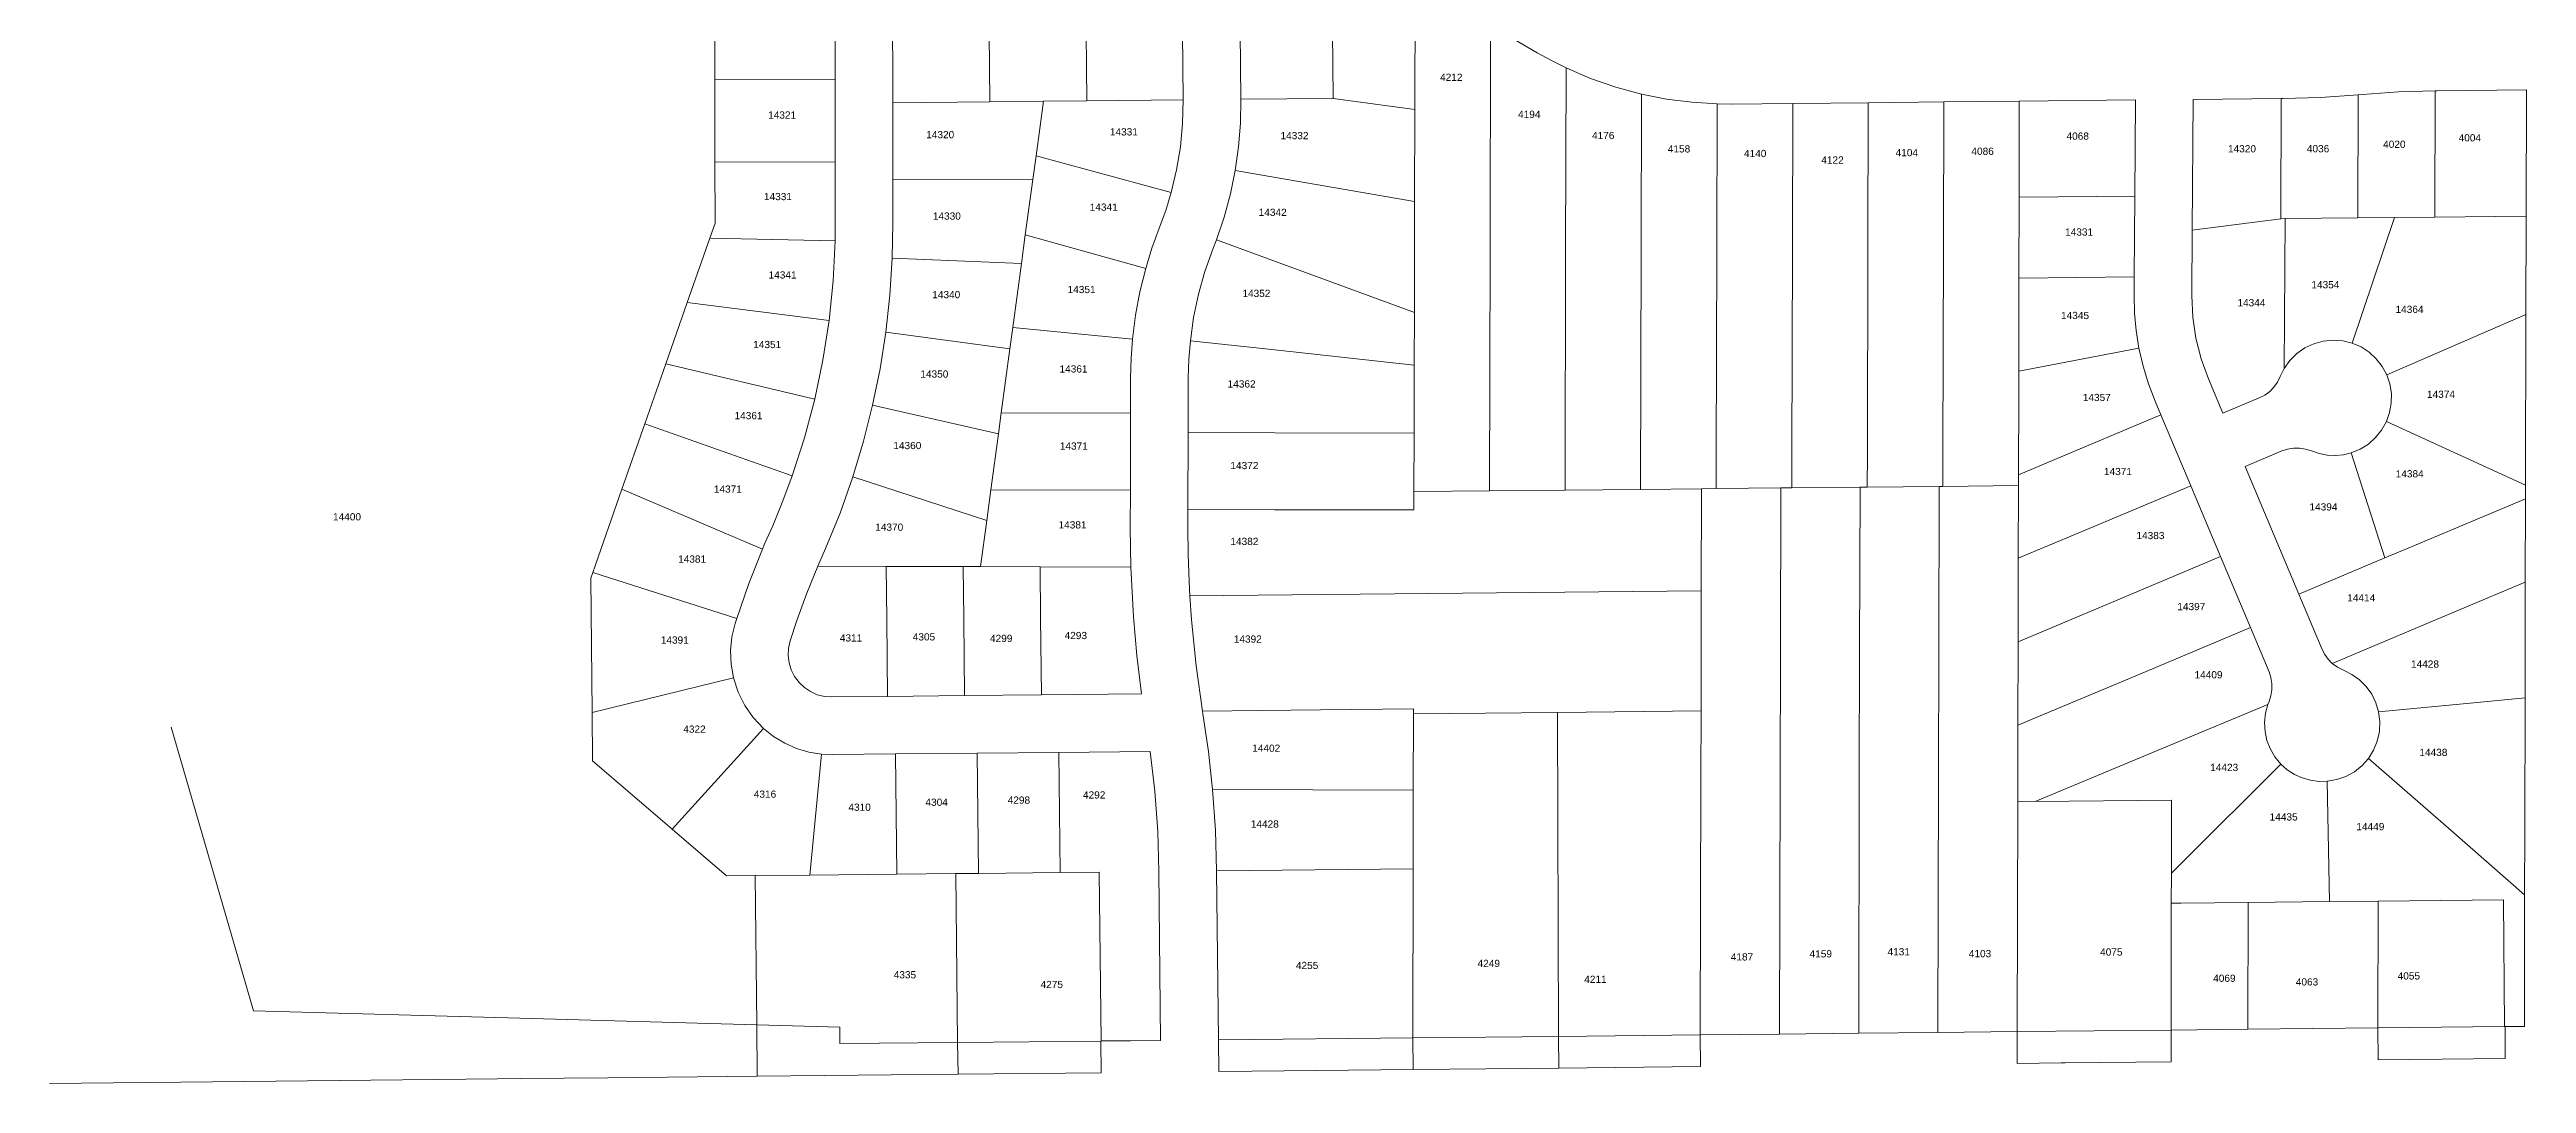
# Model space of a CAD drawing. Header units: feet. Extents: x 865220 to 5696323, y -2240498 to 1923703.
# Drawn here: x 2843858 to 2846434, y 963197 to 964273 of the extents above; entities that cross this region are included whole.
import ezdxf
from ezdxf.enums import TextEntityAlignment as Align

# ---------------------------------------------------------------- set-up
doc = ezdxf.new("R2010")
doc.units = ezdxf.units.FT
doc.header["$LTSCALE"] = 0.015
doc.header["$MEASUREMENT"] = 0
doc.layers.add('Dakota County Addresses', color=7, linetype='Continuous')
doc.layers.add('Dakota County Parcels', color=7, linetype='Continuous')
doc.styles.add('Dimensions 100', font='arial.ttf')

# ---------------------------------------------------------------- blocks, each defined once
blk = doc.blocks.new('ACMAP_ANN_TEMPLATE_Dakota County Addresses')
at = {"layer": 'Dakota County Addresses', "style": 'Dimensions 100'}
blk.add_attdef('DakotaCountyAddress', text='', height=50, dxfattribs=at).set_placement((0, 0), align=Align.CENTER)

msp = doc.modelspace()

# ---------------------------------------------------------------- linework, layer by layer
at = {"layer": 'Dakota County Parcels', "lineweight": 5}
for p, q in [((2844550.3, 964241.4), (2844550.1, 964340.4)), ((2844675.3, 964241.6), (2844675.1, 964341.6)), ((2844735.3, 964217.2), (2844735.1, 964342.2)), ((2844835.1, 964343.2), (2844836.3, 964218.2)), ((2844936, 964344.2), (2844937.2, 964219.2)), ((2845037.2, 964220.2), (2845036, 964345.2)), ((2845097.2, 964220.8), (2845096, 964345.8)), ((2845193.2, 964221.8), (2845191.9, 964346.8)), ((2845278.4, 964335.2), (2845278.2, 964210.2)), ((2845356.9, 964297.4), (2845405.3, 964269.2)), ((2844550.3, 964241.4), (2844675.3, 964241.6)), ((2844550.4, 964155.5), (2844550.3, 964241.4)), ((2844675.4, 964155.7), (2844675.3, 964241.6)), ((2846259, 964225.4), (2846258.7, 964097.4)), ((2846259, 964225.4), (2846263.4, 964225.8)), ((2846338.9, 964229.6), (2846338.6, 964098.2)), ((2846338.9, 964229.6), (2846341.1, 964229.7)), ((2846341.1, 964229.7), (2846434, 964230.6)), ((2846433.7, 964099.2), (2846434, 964230.6)), ((2844735.3, 964217.2), (2844836.3, 964218.2)), ((2844735.4, 964137.2), (2844735.3, 964217.2)), ((2844891.9, 964218.8), (2844884.3, 964162.1)), ((2844937.2, 964219.2), (2845037.2, 964220.2)), ((2845097.2, 964220.8), (2845193.2, 964221.8)), ((2845193.2, 964221.8), (2845278.2, 964210.2)), ((2845278.2, 964210.2), (2845277.9, 964114.4)), ((2845592.4, 964216.1), (2845607.1, 964215.9)), ((2845607.1, 964215.9), (2845671, 964216.6)), ((2845671, 964216.6), (2845749.6, 964217.3)), ((2845749.6, 964217.3), (2845828.1, 964218.1)), ((2845828.1, 964218.1), (2845906.6, 964218.9)), ((2845906.4, 964118.9), (2845906.6, 964218.9)), ((2845906.6, 964218.9), (2846027.3, 964220.1)), ((2846026.7, 964120.1), (2846027.3, 964220.1)), ((2846086.5, 964084.7), (2846087.3, 964220.7)), ((2846087.3, 964220.7), (2846179, 964221.6)), ((2846179, 964221.6), (2846178.7, 964096.6)), ((2846179, 964221.6), (2846180.9, 964221.6)), ((2844550.4, 964155.5), (2844675.4, 964155.7)), ((2844550.5, 964092.1), (2844550.4, 964155.5)), ((2844675.5, 964092.3), (2844675.4, 964155.7)), ((2844884.3, 964162.1), (2844880.9, 964137.5)), ((2844884.3, 964162.1), (2845024.7, 964123.7)), ((2845091.2, 964146.6), (2845277.9, 964114.4)), ((2844735.4, 964137.2), (2844880.9, 964137.5)), ((2844735.5, 964092.4), (2844735.4, 964137.2)), ((2844880.9, 964137.5), (2844873.1, 964079.7)), ((2845906.4, 964118.9), (2845906.2, 964034.9)), ((2845906.4, 964118.9), (2846026.7, 964120.1)), ((2846026.2, 964036.1), (2846026.7, 964120.1)), ((2846086.5, 964084.7), (2846178.7, 964096.6)), ((2846178.7, 964096.6), (2846183, 964096.7)), ((2846183, 964096.7), (2846182.1, 963940.9)), ((2846183, 964096.7), (2846258.7, 964097.4)), ((2846296.8, 964097.8), (2846252.8, 963967.1)), ((2846258.7, 964097.4), (2846296.8, 964097.8)), ((2846296.8, 964097.8), (2846338.6, 964098.2)), ((2846338.6, 964098.2), (2846433.7, 964099.2)), ((2846433.5, 963997), (2846433.7, 964099.2)), ((2844545, 964076.5), (2844521.6, 964009.6)), ((2844550.5, 964092.1), (2844545, 964076.5)), ((2844545, 964076.5), (2844675.3, 964073.6)), ((2844675.3, 964073.6), (2844675.5, 964092.3)), ((2844734.8, 964055.5), (2844735.5, 964092.4)), ((2844873.1, 964079.7), (2844869.1, 964049.9)), ((2844873.1, 964079.7), (2844998.3, 964044.8)), ((2845068.2, 964064.8), (2845072, 964074.7)), ((2846086, 964016.5), (2846086.5, 964084.7)), ((2844734.8, 964055.5), (2844869.1, 964049.9)), ((2844869.1, 964049.9), (2844860.1, 963983.5)), ((2845906.2, 964034.9), (2845906, 963937.9)), ((2845906.2, 964034.9), (2846026.2, 964036.1)), ((2846026.1, 964016.9), (2846026.2, 964036.1)), ((2844521.6, 964009.6), (2844499.3, 963945.7)), ((2844521.6, 964009.6), (2844669.1, 963990.7)), ((2845277.7, 963999.2), (2845277.5, 963944.3)), ((2846433.5, 963997), (2846288.7, 963934.2)), ((2846433.5, 963997), (2846433, 963819.6)), ((2844728, 963978.6), (2844857.1, 963961.3)), ((2844860.1, 963983.5), (2844857.1, 963961.3)), ((2844860.1, 963983.5), (2844984.5, 963971.4)), ((2844499.3, 963945.7), (2844477.4, 963883.2)), ((2844499.3, 963945.7), (2844654.2, 963908.9)), ((2844857.1, 963961.3), (2844848.1, 963894.6)), ((2845277.5, 963944.3), (2845277.4, 963873.6)), ((2845906, 963937.9), (2846031.1, 963962.1)), ((2846182.1, 963940.9), (2846177.9, 963932.4)), ((2844982.4, 963894.3), (2844982.5, 963931.2)), ((2845042.4, 963874.1), (2845042.5, 963931.1)), ((2845906, 963915.1), (2845905.8, 963830.2)), ((2845906, 963937.9), (2845906, 963915.1)), ((2846103.2, 963929.9), (2846118.2, 963894.3)), ((2844714.3, 963902.6), (2844845.2, 963872.7)), ((2844848.1, 963894.6), (2844845.2, 963872.7)), ((2844848.1, 963894.6), (2844982.4, 963894.3)), ((2844982.3, 963814.3), (2844982.4, 963894.3)), ((2845936.9, 963843.3), (2846053.9, 963892.5)), ((2846047.9, 963906.7), (2846053.9, 963892.5)), ((2846053.9, 963892.5), (2846084.9, 963818.8)), ((2846118.2, 963894.3), (2846156.2, 963910.3)), ((2844477.4, 963883.2), (2844453.6, 963815.2)), ((2844477.4, 963883.2), (2844630.8, 963829.2)), ((2844845.2, 963872.7), (2844837.3, 963814.7)), ((2845042.2, 963794.1), (2845042.4, 963874.1)), ((2845277.2, 963812.7), (2845277.4, 963873.6)), ((2846433, 963819.6), (2846288.3, 963885.5)), ((2845591.5, 963815.8), (2845591.6, 963850.8)), ((2845670.1, 963816.6), (2845670.2, 963851.6)), ((2845748.6, 963817.4), (2845748.7, 963852.4)), ((2845827.2, 963818.2), (2845827.3, 963853.2)), ((2845905.8, 963830.2), (2845936.9, 963843.3)), ((2846141.5, 963839), (2846179.5, 963855)), ((2846141.5, 963839), (2846197.4, 963706.1)), ((2846286.6, 963743.7), (2846251.8, 963853.1)), ((2844453.6, 963815.2), (2844423.3, 963728.7)), ((2844453.6, 963815.2), (2844599.9, 963753)), ((2844693.7, 963828.1), (2844833, 963782.7)), ((2844837.3, 963814.7), (2844833, 963782.7)), ((2844837.3, 963814.7), (2844982.3, 963814.3)), ((2844982.2, 963775.5), (2844982.3, 963814.3)), ((2845355.8, 963813.5), (2845277.2, 963812.7)), ((2845277.2, 963793.6), (2845277.2, 963812.7)), ((2845434.4, 963814.3), (2845355.8, 963813.5)), ((2845512.9, 963815), (2845434.4, 963814.3)), ((2845576.2, 963815.7), (2845512.9, 963815)), ((2845576, 963709.6), (2845576.2, 963815.7)), ((2845591.5, 963815.8), (2845576.2, 963815.7)), ((2845658.6, 963816.5), (2845591.5, 963815.8)), ((2845658.2, 963646.5), (2845658.6, 963816.5)), ((2845670.1, 963816.6), (2845658.6, 963816.5)), ((2845741, 963817.3), (2845670.1, 963816.6)), ((2845740.6, 963647.3), (2845741, 963817.3)), ((2845748.6, 963817.4), (2845741, 963817.3)), ((2845823.4, 963818.1), (2845748.6, 963817.4)), ((2845823, 963648.2), (2845823.4, 963818.1)), ((2845827.2, 963818.2), (2845823.4, 963818.1)), ((2845905.7, 963819), (2845827.2, 963818.2)), ((2845905.7, 963819), (2845905.6, 963743.4)), ((2845968.5, 963769.9), (2846084.9, 963818.8)), ((2846084.9, 963818.8), (2846115.9, 963745.1)), ((2846433, 963819.6), (2846433, 963805.3)), ((2845042.2, 963775.4), (2845042.2, 963794.1)), ((2846433, 963805.3), (2846432.8, 963718.4)), ((2844602.4, 963759), (2844610.4, 963777.3)), ((2844833, 963782.7), (2844826.5, 963734.7)), ((2844982.8, 963734.3), (2844982.2, 963775.5)), ((2845905.6, 963743.4), (2845968.5, 963769.9)), ((2844599.9, 963753), (2844602.4, 963759)), ((2844657.5, 963735.1), (2844665.4, 963753.4)), ((2844657.5, 963735.1), (2844728.4, 963734.9)), ((2844728.4, 963734.9), (2844808.4, 963734.7)), ((2844808.4, 963734.7), (2844826.5, 963734.7)), ((2844826.5, 963734.7), (2844888.4, 963734.6)), ((2844888.4, 963734.6), (2844982.8, 963734.3)), ((2844985.5, 963682.3), (2844982.8, 963734.3)), ((2845905.6, 963743.4), (2845905.4, 963656.5)), ((2846000.1, 963696.4), (2846115.9, 963745.1)), ((2846115.9, 963745.1), (2846146.9, 963671.3)), ((2846286.6, 963743.7), (2846197.4, 963706.1)), ((2844423.3, 963728.7), (2844421.2, 963722.8)), ((2844422.7, 963582.9), (2844421.2, 963722.8)), ((2844423.3, 963728.7), (2844573, 963680.6)), ((2845044.2, 963704.2), (2845043.4, 963719.2)), ((2845044.2, 963704.2), (2845576, 963709.6)), ((2845575.8, 963645.7), (2845576, 963709.6)), ((2846432.8, 963718.4), (2846432.5, 963598.3)), ((2845045.9, 963679.2), (2845044.2, 963704.2)), ((2845905.4, 963656.5), (2846000.1, 963696.4)), ((2846197.4, 963706.1), (2846221.6, 963648.6)), ((2844571.3, 963675.5), (2844573, 963680.6)), ((2844628.6, 963657.5), (2844635.5, 963678.7)), ((2846031.8, 963622.9), (2846146.9, 963671.3)), ((2846146.9, 963671.3), (2846166.3, 963625.3)), ((2845575.7, 963584.6), (2845575.8, 963645.7)), ((2845905.4, 963656.5), (2845905.2, 963569.7)), ((2846221.6, 963648.6), (2846221.6, 963648.5)), ((2844422.7, 963582.9), (2844569.6, 963619)), ((2845905.2, 963569.7), (2846031.8, 963622.9)), ((2846166.3, 963625.3), (2846166.3, 963625.3)), ((2844423.2, 963532.8), (2844422.7, 963582.9)), ((2844672, 963599.1), (2844729.8, 963599.7)), ((2844729.8, 963599.7), (2844809.8, 963600.5)), ((2844809.8, 963600.5), (2844889.8, 963601.3)), ((2844889.8, 963601.3), (2844994, 963602.4)), ((2845057.8, 963581.7), (2845057.4, 963584.3)), ((2845276.7, 963581.6), (2845276.5, 963502.3)), ((2845276.7, 963581.6), (2845276.7, 963586.6)), ((2845426.3, 963583.1), (2845276.7, 963581.6)), ((2845575.7, 963584.6), (2845426.3, 963583.1)), ((2845426.3, 963583.1), (2845427.6, 963246.1)), ((2846063.6, 963549), (2846165.1, 963591.4)), ((2846166.3, 963594.4), (2846165.1, 963591.4)), ((2846432.5, 963598.3), (2846432.2, 963460.1)), ((2843985.1, 963567.6), (2844070.5, 963272.7)), ((2844505.9, 963461.6), (2844600.9, 963566.3)), ((2844505.9, 963461.6), (2844423.2, 963532.8)), ((2844649.1, 963413.8), (2844661.3, 963539.6)), ((2844672.6, 963539.1), (2844661.3, 963539.6)), ((2844672.6, 963539.1), (2844738.1, 963539.8)), ((2844738.1, 963539.8), (2844823.1, 963540.6)), ((2844739.4, 963414.8), (2844738.1, 963539.8)), ((2844823.1, 963540.6), (2844908, 963541.5)), ((2844824.3, 963415.6), (2844823.1, 963540.6)), ((2844908, 963541.5), (2845003, 963542.5)), ((2844909.3, 963416.5), (2844908, 963541.5)), ((2845923.1, 963490.4), (2846063.6, 963549)), ((2846355.6, 963460.2), (2846269.6, 963535.2)), ((2845276.5, 963502.3), (2845067.8, 963502.8)), ((2845276.5, 963502.3), (2845276.3, 963420.3)), ((2846229.2, 963386.3), (2846226.9, 963511.4)), ((2845904.5, 963251), (2845905, 963490.2)), ((2845905, 963490.2), (2845923.1, 963490.4)), ((2845923.1, 963490.4), (2846065, 963491.9)), ((2846065, 963491.9), (2846064.8, 963415.9)), ((2844562.4, 963413), (2844505.9, 963461.6)), ((2846432.1, 963393.4), (2846355.6, 963460.2)), ((2846432.2, 963460.1), (2846432.1, 963393.4)), ((2844592.3, 963413.3), (2844562.4, 963413)), ((2844649.1, 963413.8), (2844592.3, 963413.3)), ((2844593.9, 963257.9), (2844592.3, 963413.3)), ((2844739.4, 963414.8), (2844649.1, 963413.8)), ((2844800.9, 963415.4), (2844739.4, 963414.8)), ((2844824.3, 963415.6), (2844800.9, 963415.4)), ((2844802.7, 963239.7), (2844800.9, 963415.4)), ((2844909.3, 963416.5), (2844824.3, 963415.6)), ((2844950, 963416.9), (2844909.3, 963416.5)), ((2844951.8, 963241.3), (2844950, 963416.9)), ((2845012, 963417.6), (2845013.8, 963241.9)), ((2845072, 963418.2), (2845276.3, 963420.3)), ((2845072, 963418.2), (2845073.8, 963242.5)), ((2845276.3, 963420.3), (2845275.9, 963244.6)), ((2846064.8, 963415.9), (2846064.7, 963384.6)), ((2846064.4, 963252.6), (2846064.7, 963384.6)), ((2846064.7, 963384.6), (2846074.7, 963384.7)), ((2846074.7, 963384.7), (2846144.7, 963385.4)), ((2846144.4, 963253.4), (2846144.7, 963385.4)), ((2846144.7, 963385.4), (2846229.2, 963386.3)), ((2846229.2, 963386.3), (2846279.7, 963386.8)), ((2846279.4, 963254.8), (2846279.7, 963386.8)), ((2846279.7, 963386.8), (2846410, 963388.2)), ((2846410, 963388.2), (2846411.3, 963256.2)), ((2846432.1, 963393.4), (2846431.8, 963256.4)), ((2844070.5, 963272.7), (2844347.6, 963264.9)), ((2844347.6, 963264.9), (2844593.9, 963257.9)), ((2844593.9, 963257.9), (2844680.1, 963255.5)), ((2844593.9, 963257.9), (2844594.4, 963204.6)), ((2844680.3, 963238.5), (2844680.1, 963255.5)), ((2845275.9, 963244.6), (2845073.8, 963242.5)), ((2845427.6, 963246.1), (2845275.9, 963244.6)), ((2845276.3, 963211.6), (2845275.9, 963244.6)), ((2845574.9, 963247.6), (2845427.6, 963246.1)), ((2845428, 963213.1), (2845427.6, 963246.1)), ((2845657.3, 963248.5), (2845574.9, 963247.6)), ((2845575.2, 963214.6), (2845574.9, 963247.6)), ((2845657.3, 963248.5), (2845739.7, 963249.3)), ((2845739.7, 963249.3), (2845822.1, 963250.2)), ((2845822.1, 963250.2), (2845904.5, 963251)), ((2845904.5, 963251), (2845904.4, 963218)), ((2845904.5, 963251), (2846064.4, 963252.6)), ((2846064.4, 963252.6), (2846144.4, 963253.4)), ((2846064.4, 963219.6), (2846064.4, 963252.6)), ((2846144.4, 963253.4), (2846279.4, 963254.8)), ((2846279.4, 963254.8), (2846279.7, 963221.8)), ((2846431.8, 963256.4), (2846411.3, 963256.2)), ((2844680.3, 963238.5), (2844802.7, 963239.7)), ((2844802.7, 963239.7), (2844951.7, 963241.2)), ((2844803.1, 963206.7), (2844802.7, 963239.7)), ((2844951.7, 963241.2), (2845013.8, 963241.9)), ((2844952.1, 963208.3), (2844951.7, 963241.2)), ((2845013.8, 963241.9), (2844951.8, 963241.3)), ((2845074.2, 963209.5), (2845073.8, 963242.5)), ((2846279.7, 963221.8), (2846411.7, 963223.2)), ((2844594.4, 963204.6), (2844803.1, 963206.7)), ((2844803.1, 963206.7), (2844952.1, 963208.3)), ((2845276.3, 963211.6), (2845428, 963213.1)), ((2845428, 963213.1), (2845575.2, 963214.6)), ((2845904.4, 963218), (2845904.4, 963218))]:
    msp.add_line(p, q, dxfattribs=at)
for points in [[(2845355.8, 963813.5), (2845356.4, 964062.4), (2845356.9, 964297.4)], [(2845405.3, 964269.2), (2845420.2, 964261), (2845435.4, 964253.5)], [(2845434.4, 963814.3), (2845434.9, 964063.2), (2845435.4, 964253.5)], [(2845435.4, 964253.5), (2845460.9, 964242.5), (2845487.1, 964233.4), (2845513.9, 964226.2)], [(2845512.9, 963815), (2845513.5, 964064), (2845513.9, 964226.2)], [(2845513.9, 964226.2), (2845539.8, 964221), (2845566, 964217.7), (2845592.4, 964216.1)], [(2846180.9, 964221.6), (2846220, 964222.8), (2846259, 964225.4)], [(2846263.4, 964225.8), (2846301.1, 964228.4), (2846338.9, 964229.6)], [(2844937.2, 964219.2), (2844891.9, 964218.8), (2844836.3, 964218.2)], [(2845024.7, 964123.7), (2845030.3, 964147.4), (2845034.3, 964171.5), (2845036.6, 964195.8), (2845037.2, 964220.2)], [(2845091.2, 964146.6), (2845094.7, 964171.2), (2845096.7, 964196), (2845097.2, 964220.8)], [(2845591.6, 963850.8), (2845592.1, 964064.8), (2845592.4, 964216.1)], [(2845670.2, 963851.6), (2845670.7, 964065.6), (2845671, 964216.6)], [(2845748.7, 963852.4), (2845749.2, 964066.4), (2845749.6, 964217.3)], [(2845827.3, 963853.2), (2845827.8, 964067.2), (2845828.1, 964218.1)], [(2845072, 964074.7), (2845079.8, 964098.2), (2845086.3, 964122.3), (2845091.2, 964146.6)], [(2845012.4, 964086.9), (2845019.1, 964105.1), (2845024.7, 964123.7)], [(2845277.7, 963999.2), (2845277.7, 964031.5), (2845277.8, 964061.6), (2845277.9, 964114.4)], [(2844669.1, 963990.7), (2844673.3, 964032), (2844675.3, 964073.6)], [(2844998.3, 964044.8), (2845004.8, 964066), (2845012.4, 964086.9)], [(2845072, 964074.7), (2845191.9, 964030.7), (2845277.7, 963999.2)], [(2844728, 963978.6), (2844732.3, 964017), (2844734.8, 964055.5)], [(2844984.5, 963971.4), (2844987.7, 963996.1), (2844992.2, 964020.6), (2844998.3, 964044.8)], [(2845044.7, 963969.6), (2845048.1, 963993.9), (2845053.2, 964018), (2845059.9, 964041.6), (2845068.2, 964064.8)], [(2846026.1, 964016.9), (2846026.5, 963998.5), (2846028.2, 963980.2), (2846031.1, 963962.1)], [(2846086, 964016.5), (2846087, 963994.3), (2846090.3, 963972.4), (2846095.7, 963950.8), (2846103.2, 963929.9)], [(2844654.2, 963908.9), (2844662.7, 963949.6), (2844669.1, 963990.7)], [(2844714.3, 963902.6), (2844722, 963940.4), (2844728, 963978.6)], [(2844982.5, 963931.2), (2844983.1, 963951.3), (2844984.5, 963971.4)], [(2845042.5, 963931.1), (2845043.1, 963950.4), (2845044.7, 963969.6)], [(2845044.7, 963969.6), (2845132.6, 963960.1), (2845277.5, 963944.3)], [(2846252.8, 963967.1), (2846242.9, 963969.6), (2846232.8, 963970.3), (2846222.6, 963969.3), (2846212.8, 963966.5), (2846203.6, 963962.2), (2846195.2, 963956.4), (2846188, 963949.2), (2846182.1, 963940.9)], [(2846288.7, 963934.2), (2846284, 963943), (2846277.8, 963950.9), (2846270.4, 963957.7), (2846262, 963963.2), (2846252.8, 963967.1)], [(2846031.1, 963962.1), (2846035.5, 963943.3), (2846041.1, 963924.8), (2846047.9, 963906.7)], [(2846156.2, 963910.3), (2846161.9, 963913.2), (2846167, 963917), (2846171.4, 963921.5), (2846175.1, 963926.7), (2846177.9, 963932.4)], [(2846288.3, 963885.5), (2846291.7, 963894.9), (2846293.4, 963904.8), (2846293.5, 963914.8), (2846291.9, 963924.7), (2846288.7, 963934.2)], [(2844630.8, 963829.2), (2844643.5, 963868.7), (2844654.2, 963908.9)], [(2844693.7, 963828.1), (2844704.9, 963865.1), (2844714.3, 963902.6)], [(2845042.4, 963874.1), (2845132.4, 963873.9), (2845277.4, 963873.6)], [(2846251.8, 963853.1), (2846261.1, 963856.9), (2846269.6, 963862.2), (2846277.1, 963868.9), (2846283.4, 963876.7), (2846288.3, 963885.5)], [(2846179.5, 963855), (2846185.5, 963856.9), (2846191.8, 963858), (2846198.1, 963858), (2846204.4, 963857), (2846210.5, 963855)], [(2846210.5, 963855), (2846218.5, 963852.3), (2846226.8, 963850.7), (2846235.2, 963850.3), (2846243.6, 963851.1), (2846251.8, 963853.1)], [(2844610.4, 963777.3), (2844621, 963803.1), (2844630.8, 963829.2)], [(2844665.4, 963753.4), (2844680.5, 963790.4), (2844693.7, 963828.1)], [(2845905.8, 963830.2), (2845905.8, 963829), (2845905.7, 963819)], [(2845042.2, 963794.1), (2845132.2, 963793.9), (2845277.2, 963793.6)], [(2846433, 963805.3), (2846311.1, 963754), (2846286.6, 963743.7)], [(2845043.4, 963719.2), (2845042.4, 963747.3), (2845042.2, 963775.4)], [(2844573, 963680.6), (2844585.6, 963717.1), (2844599.9, 963753)], [(2844635.5, 963678.7), (2844646, 963707.1), (2844657.5, 963735.1)], [(2844729.8, 963599.7), (2844729, 963679.7), (2844728.4, 963734.9)], [(2844809.8, 963600.5), (2844809, 963680.5), (2844808.4, 963734.7)], [(2844889.8, 963601.3), (2844889, 963681.3), (2844888.4, 963734.6)], [(2846432.8, 963718.4), (2846365.2, 963690), (2846232.1, 963634)], [(2844569.6, 963619), (2844567.1, 963633.1), (2844566.6, 963647.4), (2844568, 963661.6), (2844571.3, 963675.5)], [(2844672, 963599.1), (2844664.3, 963599.7), (2844656.8, 963601.5), (2844649.8, 963604.7), (2844643.4, 963608.9), (2844637.8, 963614.3), (2844633.2, 963620.4), (2844629.7, 963627.3), (2844627.5, 963634.7), (2844626.5, 963642.3), (2844626.9, 963650), (2844628.6, 963657.5)], [(2844994, 963602.4), (2844989.1, 963642.3), (2844985.5, 963682.3)], [(2845057.4, 963584.3), (2845050.7, 963631.6), (2845045.9, 963679.2)], [(2845658.2, 963646.5), (2845657.9, 963515.5), (2845657.3, 963248.5)], [(2845740.6, 963647.3), (2845740.3, 963516.3), (2845739.7, 963249.3)], [(2845823, 963648.2), (2845822.7, 963517.2), (2845822.1, 963250.2)], [(2846232.1, 963634), (2846227.9, 963638.3), (2846224.3, 963643.2), (2846221.6, 963648.6)], [(2846243.7, 963626.9), (2846237.6, 963630), (2846232.1, 963634)], [(2844600.9, 963566.3), (2844590.2, 963577.6), (2844581.3, 963590.3), (2844574.4, 963604.2), (2844569.6, 963619)], [(2846166.3, 963594.4), (2846168.3, 963600.4), (2846169.3, 963606.7), (2846169.3, 963613), (2846168.3, 963619.3), (2846166.3, 963625.3)], [(2846280.3, 963583.7), (2846277.5, 963593.1), (2846273.1, 963601.9), (2846267.4, 963609.9), (2846260.5, 963616.8), (2846252.5, 963622.6), (2846243.7, 963626.9)], [(2845057.4, 963584.3), (2845180.1, 963585.6), (2845276.7, 963586.6)], [(2845067.8, 963502.8), (2845063.5, 963542.3), (2845057.8, 963581.7)], [(2845575.7, 963584.6), (2845575.5, 963514.6), (2845574.9, 963247.6)], [(2846165.1, 963591.4), (2846162.6, 963582.2), (2846161.6, 963572.7), (2846162.2, 963563.1), (2846164.2, 963553.8), (2846167.7, 963544.9), (2846172.5, 963536.7), (2846178.6, 963529.3)], [(2846269.6, 963535.2), (2846275, 963543.9), (2846278.9, 963553.3), (2846281.1, 963563.3), (2846281.6, 963573.5), (2846280.3, 963583.7)], [(2846432.5, 963598.3), (2846375.5, 963592.8), (2846280.3, 963583.7)], [(2844661.3, 963539.6), (2844648.1, 963541.7), (2844635.2, 963545.5), (2844622.9, 963551), (2844611.4, 963558), (2844600.9, 963566.3)], [(2845905.2, 963569.7), (2845905, 963518), (2845905, 963490.2)], [(2845012, 963417.6), (2845010.8, 963459.3), (2845007.7, 963501), (2845003, 963542.5)], [(2846064.8, 963415.9), (2846074.8, 963425.9), (2846178.6, 963529.3)], [(2846178.6, 963529.3), (2846185.3, 963523.4), (2846192.7, 963518.6), (2846200.8, 963514.9), (2846209.3, 963512.4), (2846218.1, 963511.3), (2846226.9, 963511.4)], [(2846226.9, 963511.4), (2846236.9, 963513.1), (2846246.3, 963516.5), (2846255.1, 963521.4), (2846263, 963527.7), (2846269.6, 963535.2)], [(2845072, 963418.2), (2845070.8, 963460.5), (2845067.8, 963502.8)], [(2846279.4, 963254.8), (2846411.3, 963256.2), (2846411.8, 963256.2)], [(2846411.7, 963223.2), (2846411.7, 963223.2), (2846411.8, 963256.2)], [(2845904.4, 963218), (2845950.3, 963218.5), (2845954.3, 963218.5), (2846064.4, 963219.6)], [(2843858.5, 963197.1), (2843891.5, 963197.4), (2843924.5, 963197.7), (2843962.2, 963198.1), (2844324.1, 963201.8), (2844348.3, 963202.1)], [(2844348.3, 963202.1), (2844439.1, 963203), (2844594.4, 963204.6)], [(2845074.1, 963209.5), (2845108.7, 963209.9), (2845276.3, 963211.6)]]:
    msp.add_lwpolyline(points, dxfattribs=at)

# ---------------------------------------------------------------- block references
at = {"layer": 'Dakota County Addresses', "lineweight": 5, "xscale": 0.15, "yscale": 0.15, "zscale": 0.15}
for p, values in [((2845316, 964240), {'DakotaCountyAddress': '4212'}), ((2844620.2, 964200.7), {'DakotaCountyAddress': '14321'}), ((2845397.1, 964201.4), {'DakotaCountyAddress': '4194'}), ((2844784.6, 964180.3), {'DakotaCountyAddress': '14320'}), ((2844975.6, 964183.2), {'DakotaCountyAddress': '14331'}), ((2845153, 964179.3), {'DakotaCountyAddress': '14332'}), ((2845474, 964179.4), {'DakotaCountyAddress': '4176'}), ((2845552.8, 964165.5), {'DakotaCountyAddress': '4158'}), ((2845967.4, 964178.8), {'DakotaCountyAddress': '4068'}), ((2846138.2, 964165.6), {'DakotaCountyAddress': '14320'}), ((2846217.3, 964165.7), {'DakotaCountyAddress': '4036'}), ((2846296.6, 964170.3), {'DakotaCountyAddress': '4020'}), ((2846375.1, 964177), {'DakotaCountyAddress': '4004'}), ((2845632, 964160.7), {'DakotaCountyAddress': '4140'}), ((2845712.4, 964153.9), {'DakotaCountyAddress': '4122'}), ((2845789.7, 964161.6), {'DakotaCountyAddress': '4104'}), ((2845868.5, 964163), {'DakotaCountyAddress': '4086'}), ((2844615.9, 964115.9), {'DakotaCountyAddress': '14331'}), ((2844791.5, 964095.6), {'DakotaCountyAddress': '14330'}), ((2844954.6, 964104.9), {'DakotaCountyAddress': '14341'}), ((2845130.3, 964099.5), {'DakotaCountyAddress': '14342'}), ((2845968.8, 964079), {'DakotaCountyAddress': '14331'}), ((2844620.7, 964034.4), {'DakotaCountyAddress': '14341'}), ((2844790.9, 964013.9), {'DakotaCountyAddress': '14340'}), ((2844931.6, 964019.2), {'DakotaCountyAddress': '14351'}), ((2845113.4, 964015.2), {'DakotaCountyAddress': '14352'}), ((2846224.9, 964024.2), {'DakotaCountyAddress': '14354'}), ((2845964.6, 963992.2), {'DakotaCountyAddress': '14345'}), ((2846148, 964005.5), {'DakotaCountyAddress': '14344'}), ((2846312.4, 963998.6), {'DakotaCountyAddress': '14364'}), ((2844604.7, 963962), {'DakotaCountyAddress': '14351'}), ((2844923.2, 963936.6), {'DakotaCountyAddress': '14361'}), ((2844778.5, 963931.3), {'DakotaCountyAddress': '14350'}), ((2845098, 963921), {'DakotaCountyAddress': '14362'}), ((2845987.2, 963906.9), {'DakotaCountyAddress': '14357'}), ((2846345.1, 963910.2), {'DakotaCountyAddress': '14374'}), ((2844585.3, 963888), {'DakotaCountyAddress': '14361'}), ((2844750.4, 963856.9), {'DakotaCountyAddress': '14360'}), ((2844923.5, 963856.4), {'DakotaCountyAddress': '14371'}), ((2845100.9, 963836.1), {'DakotaCountyAddress': '14372'}), ((2846009.2, 963829.9), {'DakotaCountyAddress': '14371'}), ((2844563.8, 963811.6), {'DakotaCountyAddress': '14371'}), ((2846312.6, 963827.5), {'DakotaCountyAddress': '14384'}), ((2844167.8, 963782.8), {'DakotaCountyAddress': '14400'}), ((2846222.9, 963793.1), {'DakotaCountyAddress': '14394'}), ((2844731.6, 963772), {'DakotaCountyAddress': '14370'}), ((2844922.2, 963774.4), {'DakotaCountyAddress': '14381'}), ((2845100.9, 963757.2), {'DakotaCountyAddress': '14382'}), ((2846043, 963763.3), {'DakotaCountyAddress': '14383'}), ((2844526.6, 963738.8), {'DakotaCountyAddress': '14381'}), ((2846085.5, 963689.4), {'DakotaCountyAddress': '14397'}), ((2846262.2, 963698.5), {'DakotaCountyAddress': '14414'}), ((2844508.6, 963654.6), {'DakotaCountyAddress': '14391'}), ((2844691.9, 963656.8), {'DakotaCountyAddress': '4311'}), ((2844767.7, 963657.9), {'DakotaCountyAddress': '4305'}), ((2844848, 963656.3), {'DakotaCountyAddress': '4299'}), ((2844925.6, 963659.3), {'DakotaCountyAddress': '4293'}), ((2845104.4, 963655.6), {'DakotaCountyAddress': '14392'}), ((2846328.5, 963629.6), {'DakotaCountyAddress': '14428'}), ((2846103.4, 963618.5), {'DakotaCountyAddress': '14409'}), ((2844529.1, 963561.9), {'DakotaCountyAddress': '4322'}), ((2845123.6, 963542.1), {'DakotaCountyAddress': '14402'}), ((2846119.7, 963522.1), {'DakotaCountyAddress': '14423'}), ((2846337.2, 963537.7), {'DakotaCountyAddress': '14438'}), ((2844602.4, 963494.3), {'DakotaCountyAddress': '4316'}), ((2844700.8, 963480.7), {'DakotaCountyAddress': '4310'}), ((2844780.9, 963485.9), {'DakotaCountyAddress': '4304'}), ((2844866.4, 963488.1), {'DakotaCountyAddress': '4298'}), ((2844944.7, 963493.5), {'DakotaCountyAddress': '4292'}), ((2846181.5, 963470.6), {'DakotaCountyAddress': '14435'}), ((2845122.1, 963463.2), {'DakotaCountyAddress': '14428'}), ((2846271.7, 963460.5), {'DakotaCountyAddress': '14449'}), ((2845166.1, 963316.1), {'DakotaCountyAddress': '4255'}), ((2845355, 963318.2), {'DakotaCountyAddress': '4249'}), ((2845618.3, 963325), {'DakotaCountyAddress': '4187'}), ((2845700.2, 963328.2), {'DakotaCountyAddress': '4159'}), ((2845781.3, 963330.4), {'DakotaCountyAddress': '4131'}), ((2845865.8, 963328.4), {'DakotaCountyAddress': '4103'}), ((2846002.3, 963330.1), {'DakotaCountyAddress': '4075'}), ((2844747.9, 963306.4), {'DakotaCountyAddress': '4335'}), ((2844900.6, 963296.3), {'DakotaCountyAddress': '4275'}), ((2845465.9, 963301.7), {'DakotaCountyAddress': '4211'}), ((2846119.9, 963302.8), {'DakotaCountyAddress': '4069'}), ((2846205.8, 963299), {'DakotaCountyAddress': '4063'}), ((2846311.7, 963305.2), {'DakotaCountyAddress': '4055'})]:
    msp.add_blockref('ACMAP_ANN_TEMPLATE_Dakota County Addresses', p, dxfattribs=at).add_auto_attribs(values)

doc.saveas('drawing.dxf')
